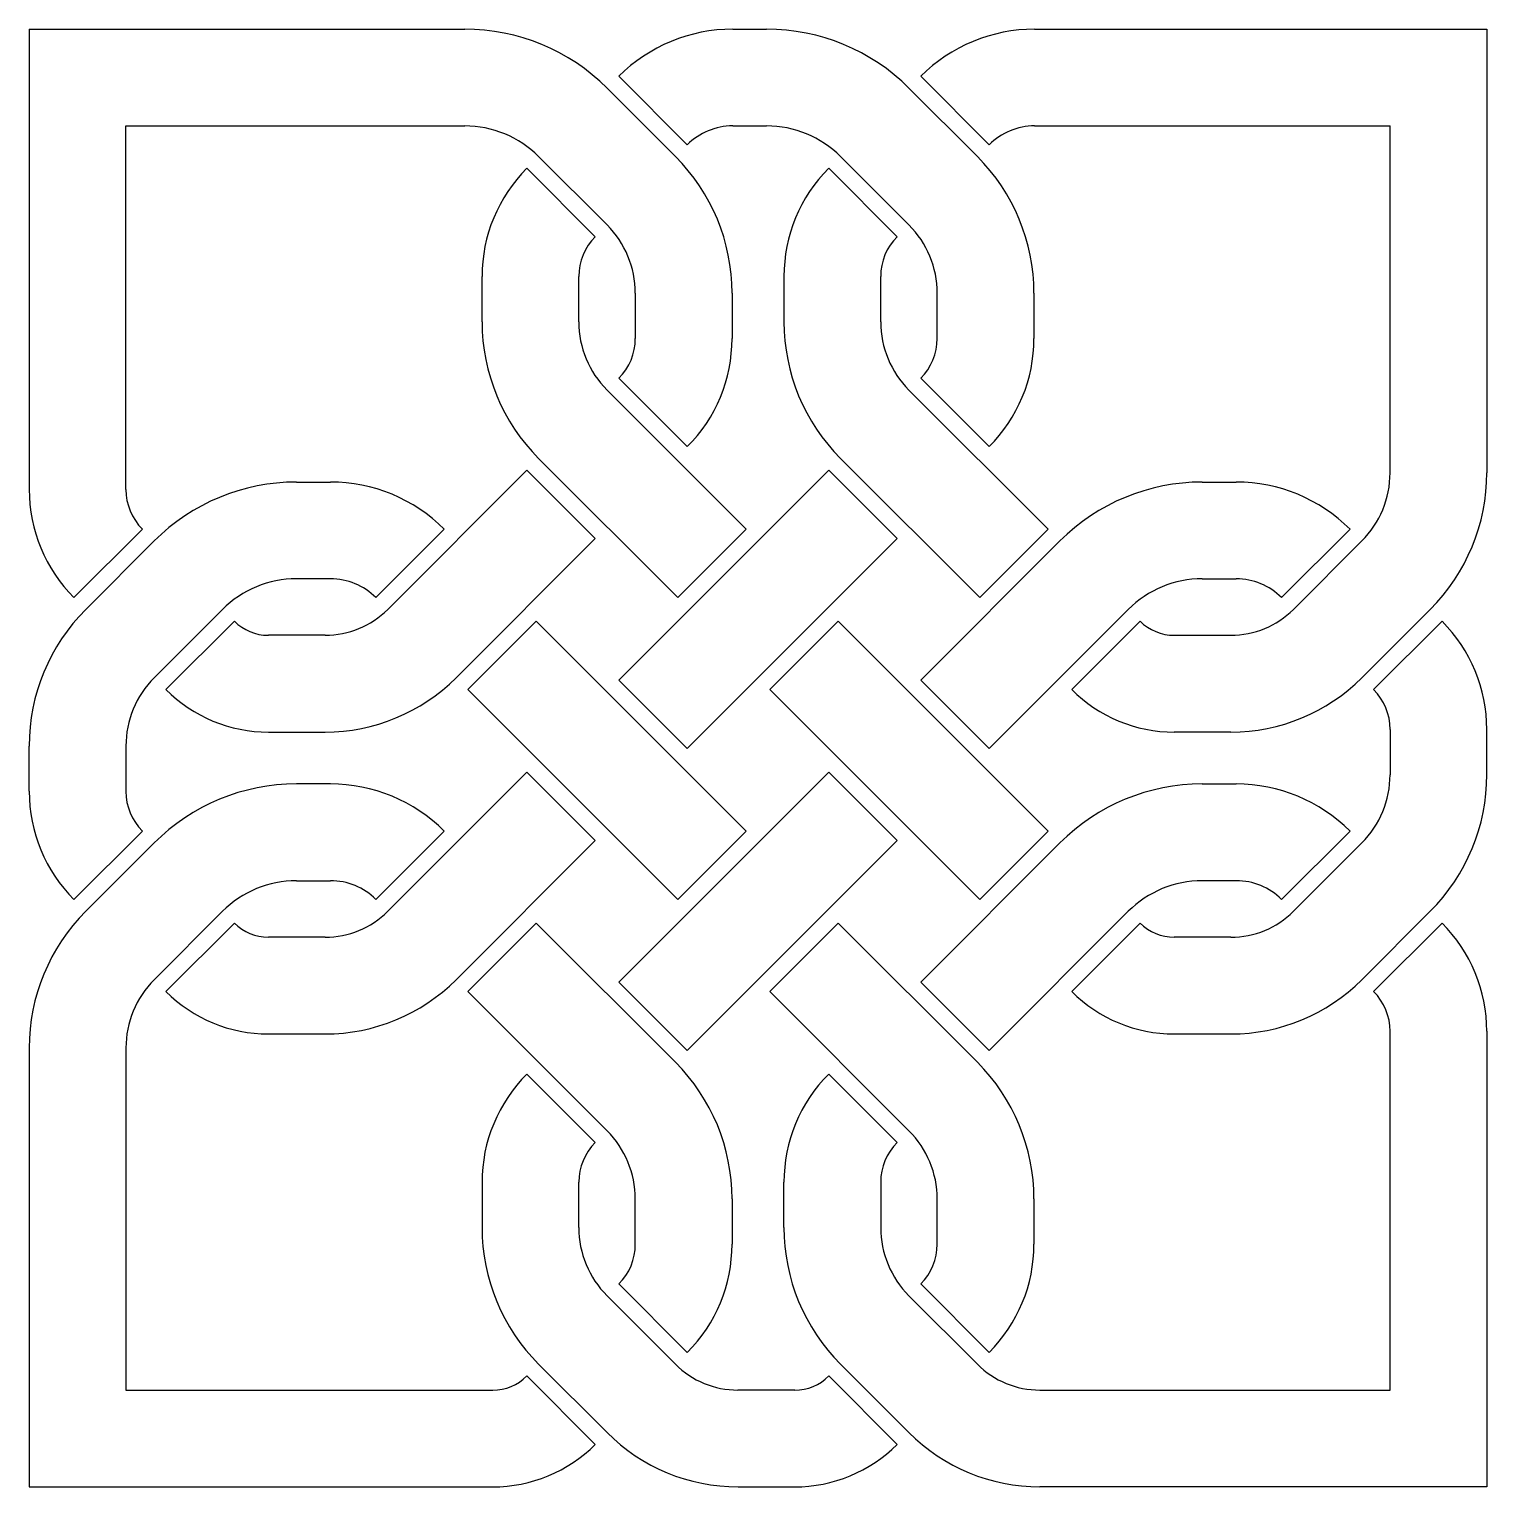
# Model space of a CAD drawing. Header units: inches. Extents: x 1.1 to 7.28, y 1.24 to 7.42.
import ezdxf

# ---------------------------------------------------------------- set-up
doc = ezdxf.new("R2010")
doc.units = ezdxf.units.IN
doc.header["$MEASUREMENT"] = 0
doc.linetypes.add('CONTINUOUS2', pattern=[0])
doc.layers.get('0').update_dxf_attribs({"color": 1})

msp = doc.modelspace()

# ---------------------------------------------------------------- linework, layer by layer
at = {"color": 9, "linetype": 'CONTINUOUS2'}
for p, q in [((1.104365, 7.420685), (1.104365, 5.469386)), ((1.104365, 7.420685), (2.950812, 7.420685)), ((4.087208, 7.420685), (4.230812, 7.420685)), ((5.367208, 7.420685), (7.284365, 7.420685)), ((7.284365, 7.420685), (7.284365, 5.540097)), ((3.554365, 7.170685), (3.844365, 6.880685)), ((3.604365, 7.220685), (3.894365, 6.930685)), ((4.834365, 7.170685), (5.124365, 6.880685)), ((5.174365, 6.930685), (4.884365, 7.220685)), ((1.514565, 5.469197), (1.514565, 7.010485)), ((1.514565, 7.010485), (2.951001, 7.010485)), ((4.08702, 7.010485), (4.231001, 7.010485)), ((5.36702, 7.010485), (6.874165, 7.010485)), ((6.874165, 5.539908), (6.874165, 7.010485)), ((3.264365, 6.880685), (3.554365, 6.590685)), ((4.834365, 6.590685), (4.544365, 6.880685)), ((3.214365, 6.830685), (3.504365, 6.540685)), ((4.784365, 6.540685), (4.494365, 6.830685)), ((3.024365, 6.180097), (3.024365, 6.371985)), ((3.434565, 6.179908), (3.434565, 6.372173)), ((4.304365, 6.371985), (4.304365, 6.180097)), ((4.714565, 6.179908), (4.714565, 6.372173)), ((3.674165, 6.301462), (3.674165, 6.109197)), ((4.084365, 6.301274), (4.084365, 6.109386)), ((4.954165, 6.109197), (4.954165, 6.301462)), ((5.364365, 6.301274), (5.364365, 6.109386)), ((3.894365, 5.650685), (3.604365, 5.940685)), ((5.174365, 5.650685), (4.884365, 5.940685)), ((3.554365, 5.890685), (4.144365, 5.300685)), ((5.424365, 5.300685), (4.834365, 5.890685)), ((3.854365, 5.010685), (3.264365, 5.600685)), ((4.544365, 5.600685), (5.134365, 5.010685)), ((2.237919, 5.500685), (2.381523, 5.500685)), ((3.214365, 5.550685), (2.624365, 4.960685)), ((3.504365, 5.260685), (3.214365, 5.550685)), ((4.494365, 5.550685), (3.604365, 4.660685)), ((4.494365, 5.550685), (4.784365, 5.260685)), ((6.077919, 5.500685), (6.221523, 5.500685)), ((1.294365, 5.010685), (1.584365, 5.300685)), ((2.864365, 5.300685), (2.574365, 5.010685)), ((2.914365, 4.670685), (3.504365, 5.260685)), ((4.144365, 5.300685), (3.854365, 5.010685)), ((4.784365, 5.260685), (3.894365, 4.370685)), ((5.134365, 5.010685), (5.424365, 5.300685)), ((6.704365, 5.300685), (6.414365, 5.010685)), ((1.344365, 4.960685), (1.634365, 5.250685)), ((4.884365, 4.660685), (5.474365, 5.250685)), ((6.464365, 4.960685), (6.754365, 5.250685)), ((2.381711, 5.090485), (2.23773, 5.090485)), ((6.07773, 5.090485), (6.221711, 5.090485)), ((1.924365, 4.960685), (1.634365, 4.670685)), ((5.764365, 4.960685), (5.174365, 4.370685)), ((7.044365, 4.960685), (6.754365, 4.670685)), ((1.974365, 4.910685), (1.684365, 4.620685)), ((3.254365, 4.910685), (2.964365, 4.620685)), ((3.254365, 4.910685), (4.144365, 4.020685)), ((4.534365, 4.910685), (4.244365, 4.620685)), ((4.534365, 4.910685), (5.424365, 4.020685)), ((5.524365, 4.620685), (5.814365, 4.910685)), ((7.094365, 4.910685), (6.804365, 4.620685)), ((2.359285, 4.850885), (2.118735, 4.850885)), ((5.958735, 4.850885), (6.199285, 4.850885)), ((3.604365, 4.660685), (3.894365, 4.370685)), ((5.174365, 4.370685), (4.884365, 4.660685)), ((2.964365, 4.620685), (3.854365, 3.730685)), ((4.244365, 4.620685), (5.134365, 3.730685)), ((6.874165, 4.452173), (6.874165, 4.259908)), ((7.284365, 4.260097), (7.284365, 4.451985)), ((2.118924, 4.440685), (2.359096, 4.440685)), ((6.199096, 4.440685), (5.958924, 4.440685)), ((1.104365, 4.189386), (1.104365, 4.381274)), ((1.514565, 4.381462), (1.514565, 4.189197)), ((3.214365, 4.270685), (2.624365, 3.680685)), ((3.504365, 3.980685), (3.214365, 4.270685)), ((3.604365, 3.380685), (4.494365, 4.270685)), ((4.494365, 4.270685), (4.784365, 3.980685)), ((2.381523, 4.220685), (2.237919, 4.220685)), ((6.077919, 4.220685), (6.221523, 4.220685)), ((1.584365, 4.020685), (1.294365, 3.730685)), ((2.574365, 3.730685), (2.864365, 4.020685)), ((4.144365, 4.020685), (3.854365, 3.730685)), ((5.424365, 4.020685), (5.134365, 3.730685)), ((6.704365, 4.020685), (6.414365, 3.730685)), ((1.634365, 3.970685), (1.344365, 3.680685)), ((2.914365, 3.390685), (3.504365, 3.980685)), ((3.894365, 3.090685), (4.784365, 3.980685)), ((4.884365, 3.380685), (5.474365, 3.970685)), ((6.754365, 3.970685), (6.464365, 3.680685)), ((2.23773, 3.810485), (2.381711, 3.810485)), ((6.221711, 3.810485), (6.07773, 3.810485)), ((1.634365, 3.390685), (1.924365, 3.680685)), ((5.764365, 3.680685), (5.174365, 3.090685)), ((6.754365, 3.390685), (7.044365, 3.680685)), ((1.974365, 3.630685), (1.684365, 3.340685)), ((2.964365, 3.340685), (3.254365, 3.630685)), ((3.254365, 3.630685), (3.844365, 3.040685)), ((4.244365, 3.340685), (4.534365, 3.630685)), ((4.534365, 3.630685), (5.124365, 3.040685)), ((5.814365, 3.630685), (5.524365, 3.340685)), ((6.804365, 3.340685), (7.094365, 3.630685)), ((2.359285, 3.570885), (2.118735, 3.570885)), ((6.199285, 3.570885), (5.958735, 3.570885)), ((3.554365, 2.750685), (2.964365, 3.340685)), ((3.604365, 3.380685), (3.894365, 3.090685)), ((4.834365, 2.750685), (4.244365, 3.340685)), ((5.174365, 3.090685), (4.884365, 3.380685)), ((2.118924, 3.160685), (2.359096, 3.160685)), ((5.958924, 3.160685), (6.199096, 3.160685)), ((6.874165, 1.650885), (6.874165, 3.172173)), ((7.284365, 3.171985), (7.284365, 1.240685)), ((1.104365, 3.101274), (1.104365, 1.240685)), ((1.514565, 3.101462), (1.514565, 1.650885)), ((3.504365, 2.700685), (3.214365, 2.990685)), ((4.494365, 2.990685), (4.784365, 2.700685)), ((3.024365, 2.531985), (3.024365, 2.340097)), ((3.434565, 2.339908), (3.434565, 2.532173)), ((4.304365, 2.340097), (4.304365, 2.531985)), ((4.714565, 2.532173), (4.714565, 2.339908)), ((3.674165, 2.269197), (3.674165, 2.461462)), ((4.084365, 2.461274), (4.084365, 2.269386)), ((4.954165, 2.269197), (4.954165, 2.461462)), ((5.364365, 2.461274), (5.364365, 2.269386)), ((3.844365, 1.760685), (3.554365, 2.050685)), ((3.894365, 1.810685), (3.604365, 2.100685)), ((4.834365, 2.050685), (5.124365, 1.760685)), ((5.174365, 1.810685), (4.884365, 2.100685)), ((3.264365, 1.760685), (3.554365, 1.470685)), ((4.834365, 1.470685), (4.544365, 1.760685)), ((3.214365, 1.710685), (3.504365, 1.420685)), ((4.784365, 1.420685), (4.494365, 1.710685)), ((1.514565, 1.650885), (3.069996, 1.650885)), ((4.349996, 1.650885), (4.109446, 1.650885)), ((5.389446, 1.650885), (6.874165, 1.650885)), ((1.104365, 1.240685), (3.069807, 1.240685)), ((4.109635, 1.240685), (4.349807, 1.240685)), ((7.284365, 1.240685), (5.389635, 1.240685))]:
    msp.add_line(p, q, dxfattribs=at)
for centre, radius, start, end in [((2.950812, 6.567132), 0.853553, 45, 90), ((4.087208, 6.737843), 0.682843, 90, 135), ((4.230812, 6.567132), 0.853553, 45, 90), ((5.367208, 6.737843), 0.682843, 90, 135), ((2.951001, 6.56732), 0.443165, 45, 90), ((4.08702, 6.738031), 0.272454, 90, 135), ((4.231001, 6.56732), 0.443165, 45, 90), ((5.36702, 6.738031), 0.272454, 90, 135), ((3.264954, 6.301274), 0.819411, 0, 45), ((4.544954, 6.301274), 0.819411, 0, 45), ((3.673066, 6.371985), 0.648701, 135, 180), ((4.953066, 6.371985), 0.648701, 135, 180), ((3.265143, 6.301462), 0.409023, 0, 45), ((4.545143, 6.301462), 0.409023, 0, 45), ((3.672878, 6.372173), 0.238312, 135, 180), ((4.952878, 6.372173), 0.238312, 135, 180), ((3.843777, 6.180097), 0.819411, 180, 225), ((5.123777, 6.180097), 0.819411, 180, 225), ((3.843588, 6.179908), 0.409023, 180, 225), ((5.123588, 6.179908), 0.409023, 180, 225), ((3.435853, 6.109197), 0.238312, 315, 360), ((3.435665, 6.109386), 0.648701, 315, 360), ((4.715853, 6.109197), 0.238312, 315, 360), ((4.715665, 6.109386), 0.648701, 315, 360), ((2.237919, 4.647132), 0.853553, 90, 135), ((2.381523, 4.817843), 0.682843, 45, 90), ((6.077919, 4.647132), 0.853553, 90, 135), ((6.221523, 4.817843), 0.682843, 45, 90), ((6.465143, 5.539908), 0.409023, 315, 360), ((6.464954, 5.540097), 0.819411, 315, 360), ((1.753066, 5.469386), 0.648701, 180, 225), ((1.752878, 5.469197), 0.238312, 180, 225), ((2.23773, 4.64732), 0.443165, 90, 135), ((2.381711, 4.818031), 0.272454, 45, 90), ((6.07773, 4.64732), 0.443165, 90, 135), ((6.221711, 4.818031), 0.272454, 45, 90), ((1.923777, 4.381274), 0.819411, 135, 180), ((2.359285, 5.225766), 0.374881, 270, 315), ((6.199285, 5.225766), 0.374881, 270, 315), ((2.118735, 5.055055), 0.20417, 225, 270), ((5.958735, 5.055055), 0.20417, 225, 270), ((6.635665, 4.451985), 0.648701, 0, 45), ((1.923588, 4.381462), 0.409023, 135, 180), ((2.359096, 5.225954), 0.785269, 270, 315), ((6.199096, 5.225954), 0.785269, 270, 315), ((2.118924, 5.055244), 0.614558, 225, 270), ((5.958924, 5.055244), 0.614558, 225, 270), ((6.635853, 4.452173), 0.238312, 0, 45), ((2.237919, 3.367132), 0.853553, 90, 135), ((2.381523, 3.537843), 0.682843, 45, 90), ((6.077919, 3.367132), 0.853553, 90, 135), ((6.221523, 3.537843), 0.682843, 45, 90), ((6.465143, 4.259908), 0.409023, 315, 360), ((6.464954, 4.260097), 0.819411, 315, 360), ((1.753066, 4.189386), 0.648701, 180, 225), ((1.752878, 4.189197), 0.238312, 180, 225), ((2.23773, 3.36732), 0.443165, 90, 135), ((2.381711, 3.538031), 0.272454, 45, 90), ((6.07773, 3.36732), 0.443165, 90, 135), ((6.221711, 3.538031), 0.272454, 45, 90), ((1.923777, 3.101274), 0.819411, 135, 180), ((2.359285, 3.945766), 0.374881, 270, 315), ((6.199285, 3.945766), 0.374881, 270, 315), ((2.118735, 3.775055), 0.20417, 225, 270), ((5.958735, 3.775055), 0.20417, 225, 270), ((6.635665, 3.171985), 0.648701, 0, 45), ((1.923588, 3.101462), 0.409023, 135, 180), ((2.118924, 3.775244), 0.614558, 225, 270), ((2.359096, 3.945954), 0.785269, 270, 315), ((5.958924, 3.775244), 0.614558, 225, 270), ((6.199096, 3.945954), 0.785269, 270, 315), ((6.635853, 3.172173), 0.238312, 0, 45), ((3.264954, 2.461274), 0.819411, 0, 45), ((4.544954, 2.461274), 0.819411, 0, 45), ((3.673066, 2.531985), 0.648701, 135, 180), ((4.953066, 2.531985), 0.648701, 135, 180), ((3.265143, 2.461462), 0.409023, 0, 45), ((4.545143, 2.461462), 0.409023, 0, 45), ((3.672878, 2.532173), 0.238312, 135, 180), ((4.952878, 2.532173), 0.238312, 135, 180), ((3.843777, 2.340097), 0.819411, 180, 225), ((3.843588, 2.339908), 0.409023, 180, 225), ((5.123777, 2.340097), 0.819411, 180, 225), ((5.123588, 2.339908), 0.409023, 180, 225), ((3.435853, 2.269197), 0.238312, 315, 360), ((3.435665, 2.269386), 0.648701, 315, 360), ((4.715853, 2.269197), 0.238312, 315, 360), ((4.715665, 2.269386), 0.648701, 315, 360), ((4.109446, 2.025766), 0.374881, 225, 270), ((5.389446, 2.025766), 0.374881, 225, 270), ((3.069996, 1.855055), 0.20417, 270, 315), ((4.349996, 1.855055), 0.20417, 270, 315), ((4.109635, 2.025954), 0.785269, 225, 270), ((5.389635, 2.025954), 0.785269, 225, 270), ((3.069807, 1.855244), 0.614558, 270, 315), ((4.349807, 1.855244), 0.614558, 270, 315)]:
    msp.add_arc(centre, radius, start, end, dxfattribs=at)

doc.saveas('drawing.dxf')
